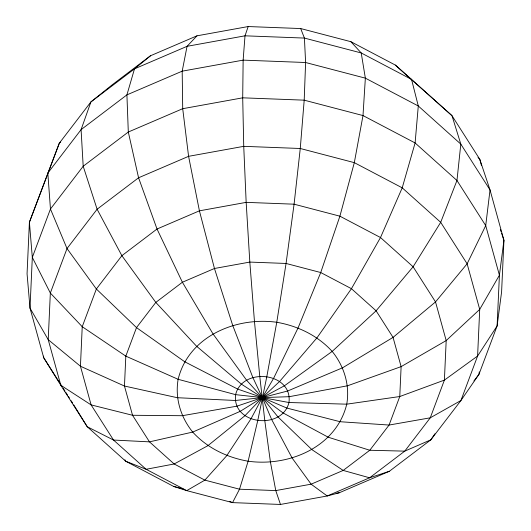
<?xml version="1.0" encoding="UTF-8"?>
<svg xmlns="http://www.w3.org/2000/svg" width="531" height="531" viewBox="0 0 531 531"><rect width="100%" height="100%" fill="white"/><g stroke="black" fill="none" stroke-linecap="round" stroke-linejoin="round"><path stroke-width="0.8" d="M479.281 371.899L478.975 374.328L460.928 400.52L430.833 439.827L389.362 471.282L339.349 492.735L327.209 495.981L280.468 504.45L232.545 502.625L186.726 490.631L173.617 486.416L125.721 461.233L87.243 426.732L60.813 385.267L43.715 357.741L30.015 308.133L27.061 273.79L29.397 222.25L59.299 143.217L90.92 101.912L112.034 84.947L150.538 55.742L196.981 35.823L248.189 26.55L300.679 28.548L350.872 41.69L395.349 65.074L451.981 115.672L479.758 159.24L490.027 189.939L503.939 240.337L501.603 291.877L497.109 325.934L478.975 374.328L473.937 380.913M248.189 26.55L245.01 35.816L243.138 60.129L242.707 97.823L243.736 146.337L246.165 202.364L249.822 262.082L254.462 321.421L259.765 376.34L264.816 420.837L270.432 462.063L275.768 490.584L280.468 504.45M434.909 433.807L430.833 439.827L404.755 451.138L369.603 477.8L327.209 495.981L311.126 484.179L292.189 458.12L271.699 419.59L262.314 397.593L252.875 377.587L232.697 325.364L214.458 268.487L199.417 210.834L188.585 156.326L182.71 108.696L182.186 71.167L187.058 46.316L196.981 35.823M60.534 142.129L59.299 143.217L29.397 222.25L32.318 257.402L30.015 308.133L48.221 339.667L60.813 385.267L91.106 404.894L132.538 415.275L182.272 415.713L236.926 406.169L262.314 397.593L287.649 391.002L342.614 367.771L393.053 337.391L435.52 301.92L467.127 263.794L485.719 225.595L490.027 189.939L460.815 144.107L451.981 115.672L395.349 65.074M150.538 55.742L134.496 68.857L90.92 101.912L81.084 129.637L47.823 173.079L50.458 209.008L67.012 248.541L96.363 288.997L136.507 327.614L184.715 361.757L237.702 389.104L262.314 397.593L286.879 408.073L340.172 421.727L389.077 425.052L430.263 417.817L460.928 400.52L477.601 356.029L497.109 325.934L499.412 275.204L503.939 240.337L501.649 233.394M389.362 471.282L369.603 477.8L343.192 470.426L311.929 449.657L277.945 416.908L262.314 397.593L246.636 380.269L212.958 333.826L182.392 282.24L157.023 229.014L138.571 177.779L128.303 132.027L126.916 94.876L134.496 68.857L187.058 46.316L245.01 35.816L304.416 38.079L361.219 52.954L411.552 79.418L418.289 105.981L415.109 142.958L402.219 187.828L380.501 237.53L351.436 288.685L317 337.796L279.545 381.523L262.314 397.593L245.03 415.654L207.886 445.688L174.155 463.981L146.125 469.285L125.721 461.233L124.938 459.793M336.11 493.319L339.349 492.735M173.617 486.416L183.155 488.912M229.764 501.45L232.545 502.625L239.521 489.204L248.123 461.213L257.754 420.565L266.821 376.612L276.764 322.271L286.063 263.462L294.081 204.189L300.267 148.494L304.197 100.167L305.61 62.512L304.416 38.079L300.679 28.548M477.993 157.515L479.758 159.24L481.524 165.632M350.872 41.69L361.219 52.954L365.355 78.15L362.998 115.566L354.316 162.645L339.9 216.183L320.724 272.536L298.097 327.859L273.571 378.377L262.314 397.593L251.01 418.8L226.79 455.625L204.866 480.13L186.726 490.631L146.125 469.285L113.515 440.04L87.243 426.732L73.769 404.954M59.193 382.028L43.715 357.741L43.575 356.109M60.521 384.112L61.848 386.196M63.176 388.274L64.948 391.055M65.831 392.442L67.603 395.217M68.486 396.604L69.369 397.991M71.141 400.766L72.468 402.85M500.375 229.538L501.138 231.848M50.339 293.032L48.221 339.667L80.44 366.237L124.466 386.037L177.301 397.712L235.352 400.48L262.314 397.593L289.222 396.697L347.586 385.772L401.124 366.629L446.193 340.577L479.712 309.394L499.412 275.204L485.719 225.595L456.965 180.487L415.109 142.958L362.998 115.566L304.197 100.167L242.707 97.823L182.71 108.696L128.303 132.027L83.194 166.243L50.458 209.008L32.318 257.402L50.339 293.032L82.232 326.704L125.82 356.135L178.137 379.313L235.618 394.652L262.314 397.593L288.957 402.518L346.75 404.171L399.77 396.531L444.401 380.11L477.601 356.029L479.712 309.394L467.127 263.794L440.697 222.33L402.219 187.828L354.316 162.645L300.267 148.494L243.736 146.337L188.585 156.326L138.571 177.779L97.107 209.234L67.012 248.541L50.339 293.032M82.232 326.704L80.44 366.237L91.106 404.894L113.515 440.04L149.483 441.858L192.7 432.075L240.224 411.346L262.314 397.593L284.35 385.831L332.187 351.409L376.101 310.801L413.111 266.774L440.697 222.33L456.965 180.487L460.815 144.107L418.289 105.981L365.355 78.15L305.61 62.512L243.138 60.129L182.186 71.167L126.916 94.876L81.084 129.637L83.194 166.243L97.107 209.234L121.871 255.676L155.809 302.404L196.596 346.239L241.459 384.192L262.314 397.593L283.123 412.985L328.291 437.245L369.782 450.255L404.755 451.138L430.263 417.817L444.401 380.11L446.193 340.577L435.52 301.92L413.111 266.774L380.501 237.53L339.9 216.183L294.081 204.189L246.165 202.364L199.417 210.834L157.023 229.014L121.871 255.676L96.363 288.997L82.232 326.704M125.82 356.135L124.466 386.037L132.538 415.275L149.483 441.858L174.155 463.981L204.866 480.13L239.521 489.204L275.768 490.584L311.126 484.179L343.192 470.426L369.782 450.255L389.077 425.052L399.77 396.531L401.124 366.629L393.053 337.391L376.101 310.801L351.436 288.685L320.724 272.536L286.063 263.462L249.822 262.082L214.458 268.487L182.392 282.24L155.809 302.404L136.507 327.614L125.82 356.135M178.137 379.313C174.852 398.237 180.719 417.273 192.7 432.075C207.223 447.978 227.069 457.536 248.123 461.213C288.904 466.902 336.309 447.122 346.75 404.171C350.035 385.247 344.168 366.211 332.187 351.409C317.664 335.506 297.818 325.948 276.764 322.271C235.983 316.582 188.578 336.362 178.137 379.313M235.618 394.652C231.675 424.866 282.28 430.415 288.957 402.518C292.9 372.311 242.295 366.762 235.618 394.652"/></g></svg>
